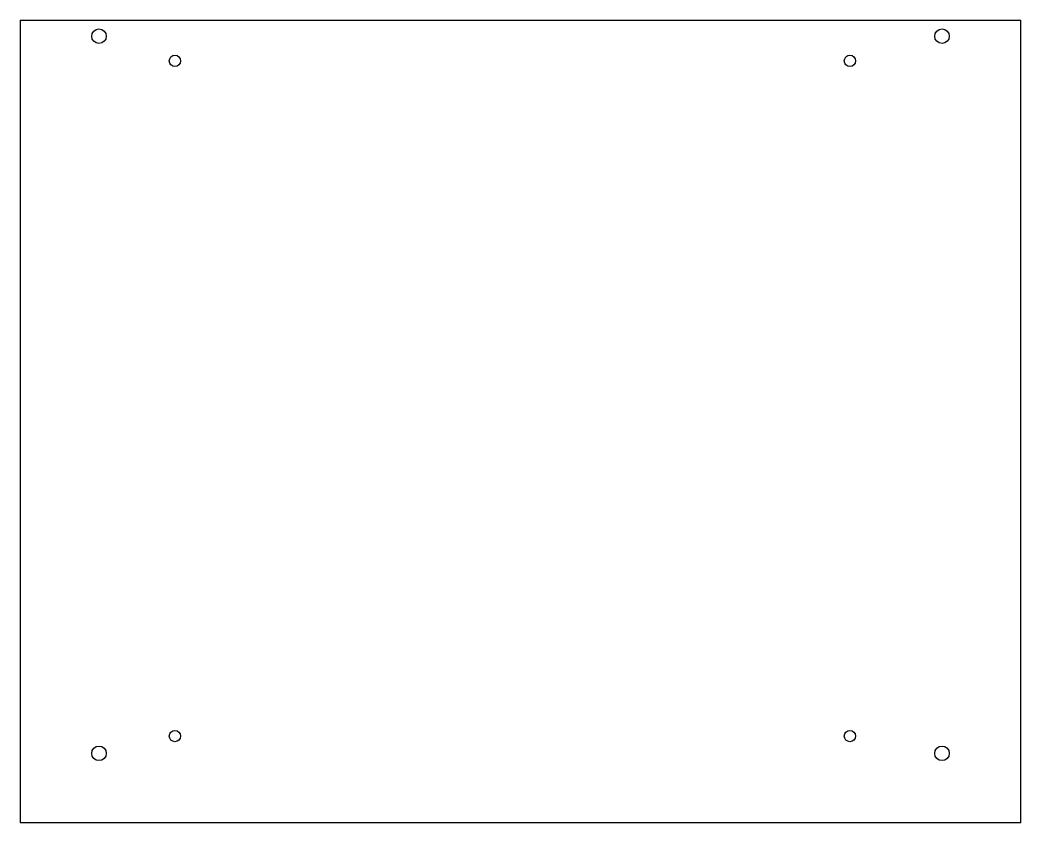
# Model space of a CAD drawing. Header units: millimetres. Extents: x 829 to 1139, y 489 to 738.
import ezdxf

# ---------------------------------------------------------------- set-up
doc = ezdxf.new("R2010")
doc.units = ezdxf.units.MM
doc.layers.add('CUT', color=1, linetype='Continuous')

msp = doc.modelspace()

# ---------------------------------------------------------------- linework, layer by layer
at = {"layer": 'CUT', "color": 1, "linetype": 'ByBlock'}
for p, q in [((828.97, 737.69, 0), (1138.85, 737.69, 0)), ((1138.85, 489.13, 0), (1138.85, 737.69, 0)), ((1138.85, 489.13, 0), (828.97, 489.13, 0))]:
    msp.add_line(p, q, dxfattribs=at)
at = {"layer": 'CUT', "color": 1}
msp.add_line((828.97, 737.69, 0), (828.97, 489.13, 0), dxfattribs=at)
for centre, radius in [((853.41, 732.68, 0), 2.25), ((1114.41, 732.68, 0), 2.25), ((876.91, 725.04, 0), 1.75), ((1085.91, 725.04, 0), 1.75), ((876.91, 516.04, 0), 1.75), ((1085.91, 516.04, 0), 1.75), ((853.41, 510.68), 2.25), ((1114.41, 510.68), 2.25)]:
    msp.add_circle(centre, radius, dxfattribs=at)

doc.saveas('drawing.dxf')
